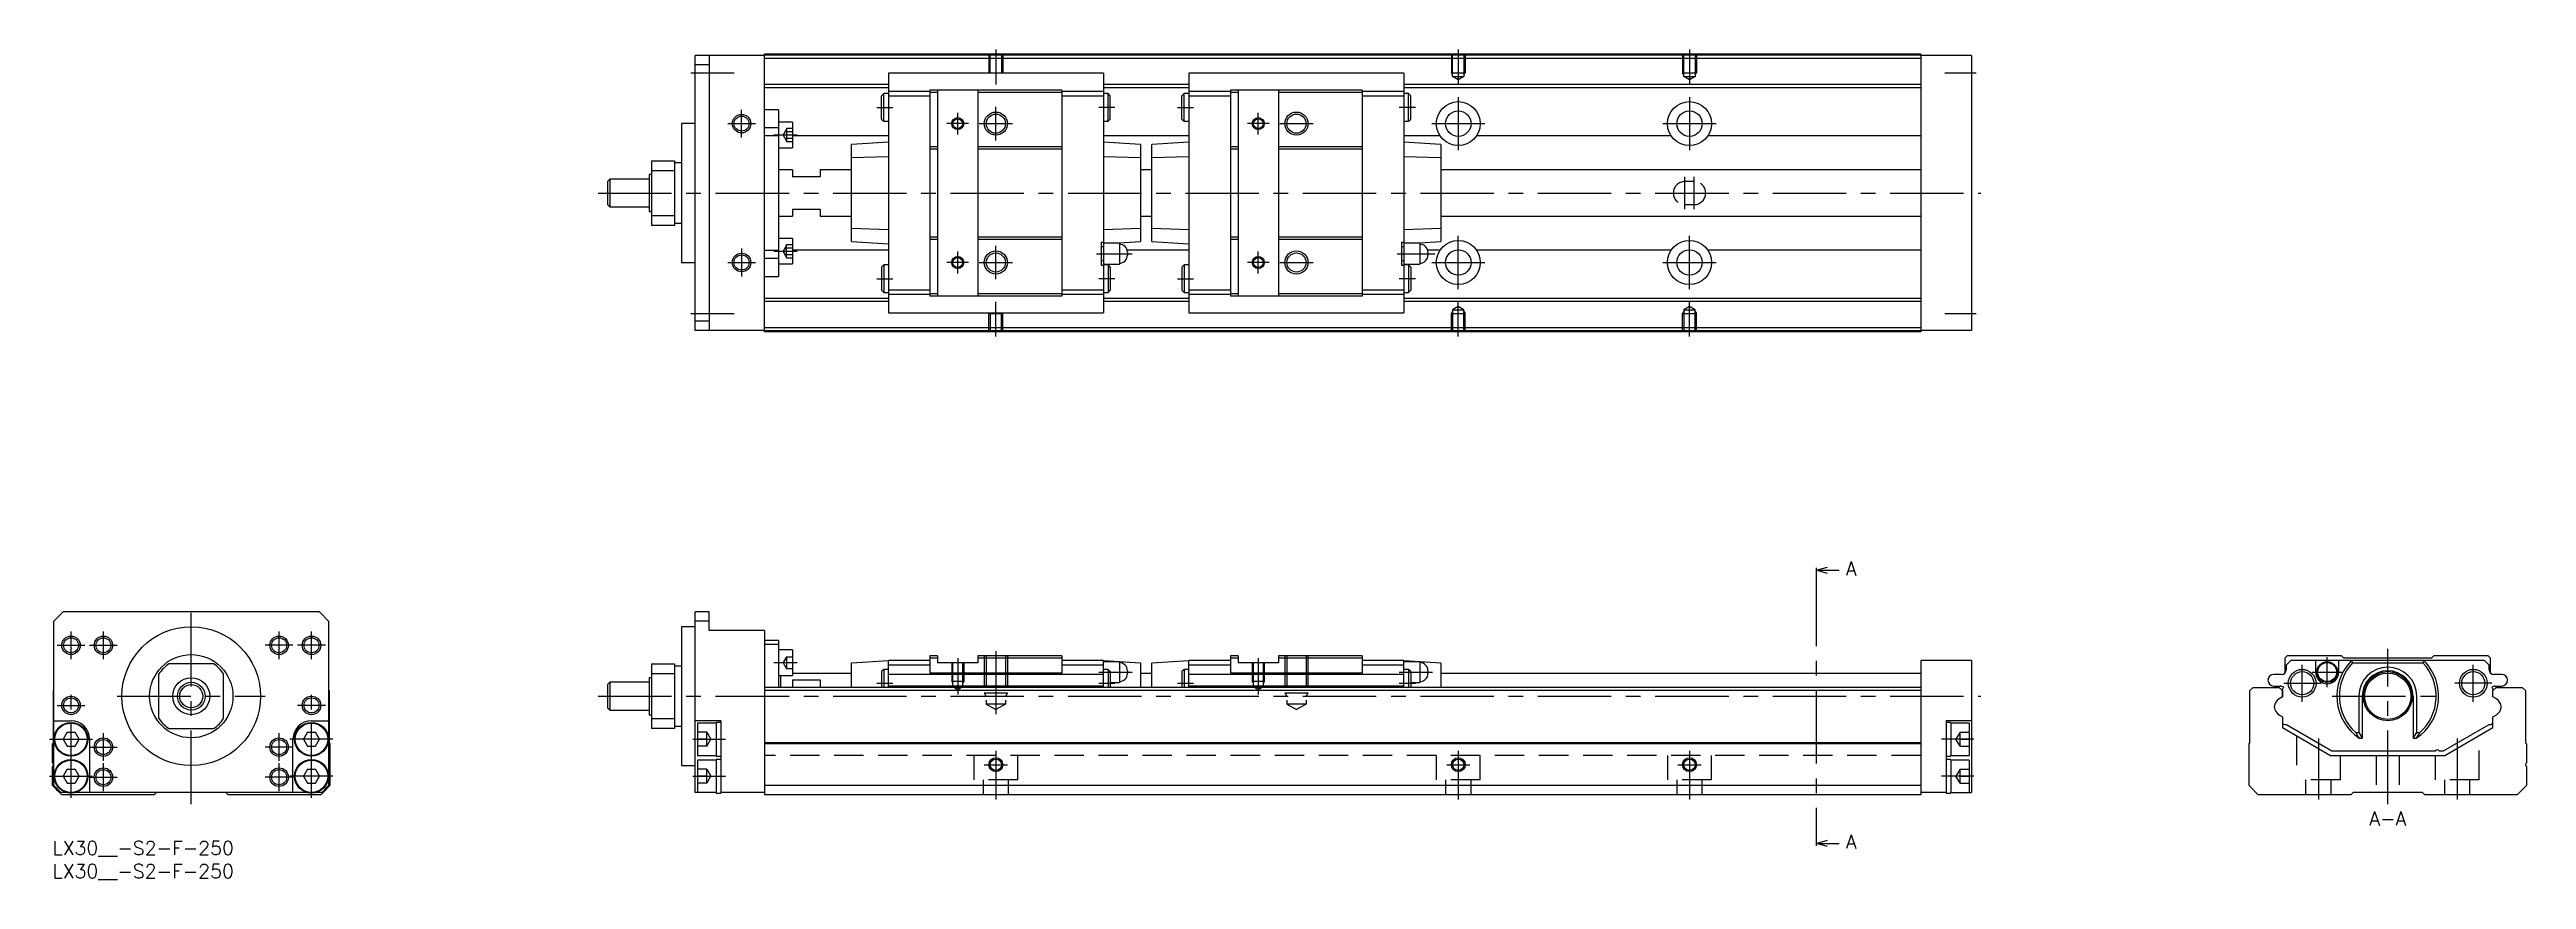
# Model space of a CAD drawing. Extents: x -1 to 535, y -8 to 171.
import ezdxf

# ---------------------------------------------------------------- set-up
doc = ezdxf.new("R2010")
doc.units = 0
doc.header["$LTSCALE"] = 0.5
doc.linetypes.add('CENTER', pattern=[50.8, 31.75, -6.35, 6.35, -6.35])
doc.linetypes.add('DASHED', pattern=[19.05, 12.7, -6.35])
for name, color, linetype in [('MSM_CENTER', 1, 'CENTER'), ('MSM_CONTINUOUS', 7, 'CONTINUOUS'), ('MSM_DASHED', 4, 'DASHED'), ('MSM_NARROW', 5, 'CONTINUOUS'), ('MSM_PART_NUMBER', 7, 'CONTINUOUS')]:
    doc.layers.add(name, color=color, linetype=linetype)
doc.styles.get("Standard").update_dxf_attribs({"font": 'txt.shx', "height": 3, "bigfont": 'bigfont.shx'})

msp = doc.modelspace()

# ---------------------------------------------------------------- linework, layer by layer
at = {"layer": 'MSM_CENTER'}
for p, q in [((204, 171), (204, 163.49)), ((304, 171), (304, 163.49)), ((354, 171), (354, 163.49)), ((138, 166), (147.4, 166)), ((304, 160.75), (304, 149.25)), ((354, 160.75), (354, 149.25)), ((409.25, 166), (416, 166)), ((149, 152), (149, 158)), ((178.25, 158.5), (181.75, 158.5)), ((195.75, 152.63), (195.75, 157.36)), ((204, 151.37), (204, 158.62)), ((229.75, 158.5), (226.25, 158.5)), ((243.25, 158.5), (246.75, 158.5)), ((260.75, 152.63), (260.75, 157.36)), ((294.75, 158.5), (291.25, 158.5)), ((146, 155), (152, 155)), ((156, 152.55), (161, 152.55)), ((198.11, 155), (193.39, 155)), ((200.38, 155), (207.62, 155)), ((263.11, 155), (258.39, 155)), ((265.38, 155), (272.62, 155)), ((298.25, 155), (309.75, 155)), ((348.25, 155), (359.75, 155)), ((118, 140), (417, 140)), ((353, 136.5), (353, 143.5)), ((355, 136.5), (355, 143.5)), ((204, 121.37), (204, 128.62)), ((304, 119.25), (304, 130.75)), ((354, 119.25), (354, 130.75)), ((146, 125), (152, 125)), ((149, 128), (149, 122)), ((156, 127.44), (161, 127.44)), ((198.11, 125), (193.39, 125)), ((195.75, 122.63), (195.75, 127.36)), ((200.38, 125), (207.62, 125)), ((225.75, 126.9), (233.45, 126.9)), ((263.11, 125), (258.39, 125)), ((260.75, 122.63), (260.75, 127.36)), ((265.38, 125), (272.62, 125)), ((290.75, 126.9), (298.45, 126.9)), ((291.25, 126.9), (298.95, 126.9)), ((298.25, 125), (309.75, 125)), ((348.25, 125), (359.75, 125)), ((178.25, 121.5), (181.75, 121.5)), ((229.75, 121.5), (226.25, 121.5)), ((243.25, 121.5), (246.75, 121.5)), ((294.75, 121.5), (291.25, 121.5)), ((138, 114), (147.4, 114)), ((204, 109), (204, 116.51)), ((304, 109), (304, 116.51)), ((354, 109), (354, 116.51)), ((409.25, 114), (416, 114)), ((381.38, 58), (381.38, 0)), ((30, 8), (30, 51.5)), ((4, 39.3), (4, 45.3)), ((11, 39.3), (11, 45.3)), ((49, 39.3), (49, 45.3)), ((56, 39.3), (56, 45.3)), ((1, 42.3), (7, 42.3)), ((8, 42.3), (14, 42.3)), ((52, 42.3), (46, 42.3)), ((59, 42.3), (53, 42.3)), ((156, 38.55), (161, 38.55)), ((195.75, 39.5), (195.75, 31.69)), ((204, 41), (204, 27.41)), ((260.75, 39.5), (260.75, 31.69)), ((486.5, 30.1), (486.5, 38.1)), ((491.9, 33.25), (491.9, 39.75)), ((505, 8), (505, 41.5)), ((523.5, 30.1), (523.5, 38.1)), ((4, 9.35), (4, 32.3)), ((56, 9.35), (56, 32.3)), ((178.25, 34.1), (181.75, 34.1)), ((226.25, 36.5), (233.45, 36.5)), ((226.25, 34.1), (229.75, 34.1)), ((243.25, 34.1), (246.75, 34.1)), ((291.25, 36.5), (298.45, 36.5)), ((291.25, 34.1), (294.75, 34.1)), ((482.5, 34.1), (490.5, 34.1)), ((488.65, 36.5), (495.15, 36.5)), ((527.5, 34.1), (519.5, 34.1)), ((1, 29.3), (7, 29.3)), ((14, 31.3), (46, 31.3)), ((59, 29.3), (53, 29.3)), ((118, 31.3), (417, 31.3)), ((493, 31.3), (517, 31.3)), ((-0.65, 22), (8.65, 22)), ((11, 17.3), (11, 23.3)), ((49, 17.3), (49, 23.3)), ((60.65, 22), (51.35, 22)), ((138.5, 22), (145.5, 22)), ((415.5, 22), (408.5, 22)), ((490, 22.18), (490, 9)), ((520, 22.18), (520, 9)), ((8, 20.3), (14, 20.3)), ((11, 10.8), (11, 16.8)), ((52, 20.3), (46, 20.3)), ((49, 10.8), (49, 16.8)), ((201.5, 16.5), (206.5, 16.5)), ((204, 19.5), (204, 9)), ((301.5, 16.5), (306.5, 16.5)), ((304, 19.5), (304, 9)), ((351.5, 16.5), (356.5, 16.5)), ((354, 19.5), (354, 9)), ((-0.65, 14), (8.65, 14)), ((8, 13.8), (14, 13.8)), ((52, 13.8), (46, 13.8)), ((60.65, 14), (51.35, 14)), ((138.5, 14), (145.5, 14)), ((415.5, 14), (408.5, 14))]:
    msp.add_line(p, q, dxfattribs=at)
at = {"layer": 'MSM_CONTINUOUS'}
for p, q in [((154, 169.7), (139, 169.7)), ((139, 110.3), (139, 169.7)), ((142, 167.7), (139, 167.7)), ((142, 169.7), (142, 110.3)), ((404, 170), (154, 170)), ((154, 110), (154, 170)), ((404, 169.8), (154, 169.8)), ((404, 169.1), (154, 169.1)), ((404, 170), (404, 110)), ((415, 169.7), (404, 169.7)), ((415, 169.7), (415, 110.3)), ((180.75, 163.45), (154, 163.45)), ((180.75, 162.75), (154, 162.75)), ((179.75, 161.5), (179.25, 161)), ((179.25, 156), (179.25, 161)), ((179.75, 155.5), (179.75, 161.5)), ((180.75, 161.5), (179.75, 161.5)), ((227.25, 165.9), (180.75, 165.9)), ((180.75, 165.9), (180.75, 114.1)), ((189.75, 161.95), (180.75, 161.95)), ((189.75, 160.95), (180.75, 160.95)), ((189.75, 162.25), (189.75, 117.75)), ((218.25, 162.25), (189.75, 162.25)), ((191.4, 161.75), (189.75, 161.75)), ((191.4, 162.25), (191.4, 117.75)), ((200.1, 162.25), (200.1, 117.75)), ((218.25, 161.75), (200.1, 161.75)), ((218.25, 162.25), (218.25, 117.75)), ((227.25, 161.95), (218.25, 161.95)), ((227.25, 160.95), (218.25, 160.95)), ((227.25, 165.9), (227.25, 114.1)), ((245.75, 163.45), (227.25, 163.45)), ((245.75, 162.75), (227.25, 162.75)), ((228.25, 161.5), (227.25, 161.5)), ((228.75, 161), (228.25, 161.5)), ((228.25, 155.5), (228.25, 161.5)), ((228.75, 156), (228.75, 161)), ((244.75, 161.5), (244.25, 161)), ((244.25, 156), (244.25, 161)), ((244.75, 155.5), (244.75, 161.5)), ((245.75, 161.5), (244.75, 161.5)), ((292.25, 165.9), (245.75, 165.9)), ((245.75, 165.9), (245.75, 114.1)), ((254.75, 161.95), (245.75, 161.95)), ((254.75, 160.95), (245.75, 160.95)), ((254.75, 162.25), (254.75, 117.75)), ((283.25, 162.25), (254.75, 162.25)), ((256.4, 161.75), (254.75, 161.75)), ((256.4, 162.25), (256.4, 117.75)), ((265.1, 162.25), (265.1, 117.75)), ((283.25, 161.75), (265.1, 161.75)), ((283.25, 162.25), (283.25, 117.75)), ((292.25, 161.95), (283.25, 161.95)), ((292.25, 160.95), (283.25, 160.95)), ((292.25, 165.9), (292.25, 114.1)), ((404, 163.45), (292.25, 163.45)), ((404, 162.75), (292.25, 162.75)), ((293.25, 161.5), (292.25, 161.5)), ((293.75, 161), (293.25, 161.5)), ((293.25, 155.5), (293.25, 161.5)), ((293.75, 156), (293.75, 161)), ((157, 158), (154, 158)), ((157, 158), (157, 122)), ((179.25, 156), (179.75, 155.5)), ((179.75, 155.5), (180.75, 155.5)), ((227.25, 155.5), (228.25, 155.5)), ((228.25, 155.5), (228.75, 156)), ((244.25, 156), (244.75, 155.5)), ((244.75, 155.5), (245.75, 155.5)), ((292.25, 155.5), (293.25, 155.5)), ((293.25, 155.5), (293.75, 156)), ((136, 155), (136, 125)), ((139, 155), (136, 155)), ((157, 154.13), (154, 154.13)), ((157, 152.38), (154, 152.38)), ((160, 155.3), (157, 155.3)), ((160, 155.3), (160, 149.8)), ((180.75, 152.36), (160, 152.36)), ((180.75, 151), (172.75, 150.47)), ((172.75, 129.53), (172.75, 150.47)), ((191.4, 150), (189.75, 150)), ((218.25, 150), (200.1, 150)), ((245.75, 152.36), (227.25, 152.36)), ((235.25, 150.47), (227.25, 151)), ((235.25, 150.47), (235.25, 129.53)), ((245.75, 151), (237.75, 150.47)), ((237.75, 129.53), (237.75, 150.47)), ((256.4, 150), (254.75, 150)), ((283.25, 150), (265.1, 150)), ((300.05, 152.36), (292.25, 152.36)), ((300.25, 150.47), (292.25, 151)), ((300.25, 150.47), (300.25, 129.53)), ((350.05, 152.36), (307.95, 152.36)), ((404, 152.36), (357.95, 152.36)), ((129.5, 147), (134.5, 147)), ((129.5, 147), (129.5, 133)), ((134.5, 144.82), (129.5, 144.82)), ((134.5, 147), (134.5, 133)), ((136, 146.5), (134.5, 146.5)), ((157, 149.8), (160, 149.8)), ((160, 145), (157, 145)), ((160, 145), (160, 143.5)), ((166, 145), (166, 143.5)), ((172.75, 145), (166, 145)), ((180.75, 147.86), (172.75, 147.6)), ((191.4, 149.5), (189.75, 149.5)), ((218.25, 149.5), (200.1, 149.5)), ((235.25, 147.6), (227.25, 147.86)), ((237.75, 145), (235.25, 145)), ((245.75, 147.86), (237.75, 147.6)), ((256.4, 149.5), (254.75, 149.5)), ((283.25, 149.5), (265.1, 149.5)), ((300.25, 147.6), (292.25, 147.86)), ((404, 145), (300.25, 145)), ((120.5, 143), (120, 142.5)), ((120, 142.5), (120, 137.5)), ((120.5, 143), (120.5, 137)), ((129, 143), (120.5, 143)), ((129, 144), (129, 136)), ((129.5, 144), (129, 144)), ((166, 143.5), (160, 143.5)), ((120, 137.5), (120.5, 137)), ((120.5, 137), (129, 137)), ((129, 136), (129.5, 136)), ((129.5, 135.18), (134.5, 135.18)), ((157, 135), (160, 135)), ((160, 136.5), (166, 136.5)), ((160, 136.5), (160, 135)), ((166, 136.5), (166, 135)), ((166, 135), (172.75, 135)), ((235.25, 135), (237.75, 135)), ((300.25, 135), (404, 135)), ((134.5, 133), (129.5, 133)), ((134.5, 133.5), (136, 133.5)), ((160, 130.19), (157, 130.19)), ((160, 130.19), (160, 124.69)), ((172.75, 132.4), (180.75, 132.14)), ((172.75, 129.53), (180.75, 129)), ((191.4, 130.5), (189.75, 130.5)), ((191.4, 130), (189.75, 130)), ((218.25, 130.5), (200.1, 130.5)), ((218.25, 130), (200.1, 130)), ((226.75, 129.4), (226.75, 124.4)), ((226.75, 129.4), (227.25, 129.4)), ((227.25, 132.14), (235.25, 132.4)), ((230.7, 129.15), (227.25, 129.15)), ((229.51, 129.15), (235.25, 129.53)), ((230.7, 129.15), (230.7, 124.65)), ((237.75, 132.4), (245.75, 132.14)), ((237.75, 129.53), (245.75, 129)), ((256.4, 130.5), (254.75, 130.5)), ((256.4, 130), (254.75, 130)), ((283.25, 130.5), (265.1, 130.5)), ((283.25, 130), (265.1, 130)), ((291.75, 129.4), (291.75, 124.4)), ((291.75, 129.4), (292.25, 129.4)), ((292.25, 132.14), (300.25, 132.4)), ((295.7, 129.15), (292.25, 129.15)), ((294.51, 129.15), (300.25, 129.53)), ((295.7, 129.15), (295.7, 124.65)), ((136, 125), (139, 125)), ((157, 127.62), (154, 127.62)), ((157, 125.87), (154, 125.87)), ((157, 124.69), (160, 124.69)), ((180.75, 127.64), (160, 127.64)), ((179.75, 124.5), (179.25, 124)), ((179.25, 124), (179.25, 119)), ((180.75, 124.5), (179.75, 124.5)), ((179.75, 124.5), (179.75, 118.5)), ((227.25, 128.4), (226.75, 128.4)), ((226.75, 125.4), (227.25, 125.4)), ((226.75, 124.4), (227.25, 124.4)), ((227.25, 124.65), (230.7, 124.65)), ((228.25, 124.5), (227.25, 124.5)), ((228.25, 124.5), (228.25, 118.5)), ((228.75, 124), (228.25, 124.5)), ((228.75, 124), (228.75, 119)), ((245.75, 127.64), (232.39, 127.64)), ((232.45, 127.2), (232.45, 126.6)), ((244.75, 124.5), (244.25, 124)), ((244.25, 124), (244.25, 119)), ((245.75, 124.5), (244.75, 124.5)), ((244.75, 124.5), (244.75, 118.5)), ((292.25, 128.4), (291.75, 128.4)), ((291.75, 125.4), (292.25, 125.4)), ((291.75, 124.4), (292.25, 124.4)), ((292.25, 124.65), (295.7, 124.65)), ((293.25, 124.5), (292.25, 124.5)), ((293.25, 124.5), (293.25, 118.5)), ((293.75, 124), (293.25, 124.5)), ((293.75, 124), (293.75, 119)), ((300.05, 127.64), (297.39, 127.64)), ((297.45, 127.2), (297.45, 126.6)), ((350.05, 127.64), (307.95, 127.64)), ((404, 127.64), (357.95, 127.64)), ((154, 122), (157, 122)), ((179.25, 119), (179.75, 118.5)), ((179.75, 118.5), (180.75, 118.5)), ((189.75, 119.05), (180.75, 119.05)), ((189.75, 118.05), (180.75, 118.05)), ((191.4, 118.25), (189.75, 118.25)), ((218.25, 118.25), (200.1, 118.25)), ((227.25, 119.05), (218.25, 119.05)), ((227.25, 118.05), (218.25, 118.05)), ((227.25, 118.5), (228.25, 118.5)), ((228.25, 118.5), (228.75, 119)), ((244.25, 119), (244.75, 118.5)), ((244.75, 118.5), (245.75, 118.5)), ((254.75, 119.05), (245.75, 119.05)), ((254.75, 118.05), (245.75, 118.05)), ((256.4, 118.25), (254.75, 118.25)), ((283.25, 118.25), (265.1, 118.25)), ((292.25, 119.05), (283.25, 119.05)), ((292.25, 118.05), (283.25, 118.05)), ((292.25, 118.5), (293.25, 118.5)), ((293.25, 118.5), (293.75, 119)), ((180.75, 117.25), (154, 117.25)), ((180.75, 116.55), (154, 116.55)), ((180.75, 114.1), (227.25, 114.1)), ((218.25, 117.75), (189.75, 117.75)), ((245.75, 117.25), (227.25, 117.25)), ((245.75, 116.55), (227.25, 116.55)), ((245.75, 114.1), (292.25, 114.1)), ((283.25, 117.75), (254.75, 117.75)), ((404, 117.25), (292.25, 117.25)), ((404, 116.55), (292.25, 116.55)), ((142, 112.3), (139, 112.3)), ((154, 110.3), (139, 110.3)), ((404, 110.9), (154, 110.9)), ((404, 110.2), (154, 110.2)), ((404, 110), (154, 110)), ((415, 110.3), (404, 110.3)), ((381.38, 58.5), (383.88, 59.17)), ((381.38, 59), (381.38, 58)), ((383.88, 57.83), (381.38, 58.5)), ((381.38, 58.5), (386.38, 58.5)), ((2.3, 49.5), (0.3, 47.5)), ((57.7, 49.5), (2.3, 49.5)), ((59.7, 47.5), (57.7, 49.5)), ((139, 10.5), (139, 49.5)), ((142, 49.5), (139, 49.5)), ((142, 45.5), (142, 49.5)), ((0.3, 12), (0.3, 47.5)), ((59.7, 47.5), (59.7, 12)), ((139, 46.3), (136, 46.3)), ((136, 46.3), (136, 16.3)), ((142, 47.5), (139, 47.5)), ((154, 45.5), (142, 45.5)), ((154, 45.5), (154, 10)), ((157, 43.3), (154, 43.3)), ((157, 43.3), (157, 33.2)), ((34.82, 38.3), (25.18, 38.3)), ((129.5, 38.3), (134.5, 38.3)), ((129.5, 38.3), (129.5, 24.3)), ((134.5, 38.3), (134.5, 24.3)), ((136, 37.8), (134.5, 37.8)), ((157, 42.45), (154, 42.45)), ((160, 41.3), (157, 41.3)), ((160, 41.3), (160, 35.8)), ((172.75, 38.5), (180.75, 39)), ((172.75, 33.2), (172.75, 38.5)), ((189.75, 39), (180.75, 39)), ((180.75, 33.2), (180.75, 39)), ((189.75, 38), (180.75, 38)), ((189.75, 40), (189.75, 36.29)), ((191.4, 40), (189.75, 40)), ((191.4, 39.5), (189.75, 39.5)), ((191.4, 40), (191.4, 38.5)), ((200.1, 38.5), (191.4, 38.5)), ((200.1, 40), (200.1, 38.5)), ((218.25, 40), (200.1, 40)), ((218.25, 39.5), (200.1, 39.5)), ((218.25, 40), (218.25, 36.29)), ((227.25, 39), (218.25, 39)), ((227.25, 38), (218.25, 38)), ((227.25, 39), (235.25, 38.5)), ((227.25, 33.2), (227.25, 39)), ((230.7, 38.75), (227.25, 38.75)), ((230.7, 38.75), (230.7, 34.25)), ((235.25, 38.5), (235.25, 33.2)), ((237.75, 38.5), (245.75, 39)), ((237.75, 33.2), (237.75, 38.5)), ((254.75, 39), (245.75, 39)), ((245.75, 33.2), (245.75, 39)), ((254.75, 38), (245.75, 38)), ((254.75, 40), (254.75, 36.29)), ((256.4, 40), (254.75, 40)), ((256.4, 39.5), (254.75, 39.5)), ((256.4, 40), (256.4, 38.5)), ((265.1, 38.5), (256.4, 38.5)), ((265.1, 40), (265.1, 38.5)), ((283.25, 40), (265.1, 40)), ((283.25, 39.5), (265.1, 39.5)), ((283.25, 40), (283.25, 36.29)), ((292.25, 39), (283.25, 39)), ((292.25, 38), (283.25, 38)), ((292.25, 39), (300.25, 38.5)), ((292.25, 33.2), (292.25, 39)), ((295.7, 38.75), (292.25, 38.75)), ((295.7, 38.75), (295.7, 34.25)), ((300.25, 38.5), (300.25, 33.2)), ((404, 39), (404, 10)), ((415, 39), (404, 39)), ((415, 39), (415, 10.5)), ((483.25, 40), (482.75, 39.5)), ((482.75, 39.5), (482.75, 36.29)), ((484.05, 39), (483.05, 38)), ((483.05, 38), (483.05, 37)), ((495, 40), (483.25, 40)), ((525.95, 39), (484.05, 39)), ((489.4, 39), (489.4, 36.5)), ((494.4, 36.5), (494.4, 39)), ((495.5, 39.5), (495, 40)), ((514.5, 39.5), (495.5, 39.5)), ((497.14, 39), (497.4, 38.5)), ((497.4, 38.5), (512.6, 38.5)), ((512.6, 38.5), (512.86, 39)), ((515, 40), (514.5, 39.5)), ((526.75, 40), (515, 40)), ((526.95, 38), (525.95, 39)), ((527.25, 39.5), (526.75, 40)), ((526.95, 37), (526.95, 38)), ((527.25, 36.29), (527.25, 39.5)), ((0.2, 32.5), (0.3, 32.6)), ((0.2, 21.2), (0.2, 32.5)), ((23, 26.48), (23, 36.12)), ((37, 26.48), (37, 36.12)), ((59.7, 32.6), (59.8, 32.5)), ((59.8, 32.5), (59.8, 21.2)), ((120.5, 34.3), (120, 33.8)), ((120, 33.8), (120, 28.8)), ((129, 34.3), (120.5, 34.3)), ((120.5, 34.3), (120.5, 28.3)), ((129.5, 35.3), (129, 35.3)), ((129, 35.3), (129, 27.3)), ((134.5, 36.12), (129.5, 36.12)), ((404, 33.2), (154, 33.2)), ((404, 32.5), (154, 32.5)), ((157, 35.8), (160, 35.8)), ((157.5, 33.2), (157.5, 35.8)), ((160, 36.3), (172.75, 36.3)), ((160, 34.87), (166, 34.87)), ((160, 34.87), (160, 33.2)), ((166, 34.87), (166, 33.2)), ((179.75, 37.1), (179.25, 36.6)), ((179.25, 36.6), (179.25, 33.2)), ((180.75, 37.1), (179.75, 37.1)), ((179.75, 37.1), (179.75, 33.2)), ((227.25, 36), (180.75, 36)), ((227.25, 33.5), (180.75, 33.5)), ((218.25, 36.29), (189.75, 36.29)), ((228.25, 37.1), (227.25, 37.1)), ((228.75, 36.6), (228.25, 37.1)), ((228.25, 37.1), (228.25, 33.2)), ((228.75, 36.6), (228.75, 33.2)), ((228.75, 34.25), (230.7, 34.25)), ((232.45, 36.8), (232.45, 36.2)), ((235.25, 36.3), (237.75, 36.3)), ((244.75, 37.1), (244.25, 36.6)), ((244.25, 36.6), (244.25, 33.2)), ((245.75, 37.1), (244.75, 37.1)), ((244.75, 37.1), (244.75, 33.2)), ((292.25, 36), (245.75, 36)), ((292.25, 33.5), (245.75, 33.5)), ((283.25, 36.29), (254.75, 36.29)), ((293.25, 37.1), (292.25, 37.1)), ((293.75, 36.6), (293.25, 37.1)), ((293.25, 37.1), (293.25, 33.2)), ((293.75, 36.6), (293.75, 33.2)), ((293.75, 34.25), (295.7, 34.25)), ((297.45, 36.8), (297.45, 36.2)), ((300.25, 36.3), (404, 36.3)), ((475.2, 32.5), (475.9, 33.2)), ((475.2, 21.2), (475.2, 32.5)), ((475.9, 33.2), (481.55, 33.2)), ((482.05, 36), (480.35, 36)), ((480.35, 33.5), (481.75, 33.5)), ((481.55, 33.2), (482.25, 32.5)), ((482.2, 32.55), (482.2, 32.7)), ((482.2, 32.7), (482.2, 32.55)), ((482.25, 32.5), (482.2, 32.55)), ((482.25, 31.15), (482.25, 32.5)), ((482.25, 32.5), (482.25, 31.15)), ((527.75, 32.5), (528.45, 33.2)), ((527.75, 32.5), (527.8, 32.55)), ((527.75, 31.15), (527.75, 32.5)), ((527.75, 31.15), (527.75, 32.5)), ((527.8, 32.7), (527.8, 32.55)), ((527.8, 32.55), (527.8, 32.7)), ((529.65, 36), (527.95, 36)), ((528.25, 33.5), (529.65, 33.5)), ((528.45, 33.2), (534.1, 33.2)), ((534.1, 33.2), (534.8, 32.5)), ((534.8, 32.5), (534.8, 21.2)), ((120, 28.8), (120.5, 28.3)), ((120.5, 28.3), (129, 28.3)), ((129, 27.3), (129.5, 27.3)), ((482.25, 31.15), (481.5, 30.72)), ((481.6, 27.22), (482.25, 26.85)), ((482.25, 26.85), (482.25, 24.5)), ((498.74, 31.3), (498.74, 23.45)), ((499.5, 31.3), (499.5, 22.2)), ((510.5, 31.3), (510.5, 22.2)), ((511.26, 23.45), (511.26, 31.3)), ((528.4, 30.78), (527.75, 31.15)), ((528.4, 30.78), (527.75, 31.15)), ((527.75, 26.85), (528.5, 27.28)), ((527.75, 26.85), (528.5, 27.28)), ((527.75, 25.45), (527.75, 26.85)), ((527.75, 24.5), (527.75, 26.85)), ((0.3, 26), (4, 26)), ((3.13, 23.5), (2.27, 22)), ((2.27, 22), (3.13, 20.5)), ((3.13, 23.5), (4.87, 23.5)), ((5.73, 22), (4.87, 23.5)), ((4.87, 20.5), (5.73, 22)), ((8, 22), (8, 10.5)), ((25.18, 24.3), (34.82, 24.3)), ((52, 10.5), (52, 22)), ((55.13, 23.5), (54.27, 22)), ((54.27, 22), (55.13, 20.5)), ((55.13, 23.5), (56.87, 23.5)), ((56, 26), (59.7, 26)), ((57.73, 22), (56.87, 23.5)), ((56.87, 20.5), (57.73, 22)), ((129.5, 26.48), (134.5, 26.48)), ((134.5, 24.3), (129.5, 24.3)), ((134.5, 24.8), (136, 24.8)), ((144.5, 26), (139, 26)), ((143.5, 25.5), (139.5, 25.5)), ((139.5, 25.5), (139.5, 18.5)), ((144.5, 25.65), (143.5, 25.65)), ((143.5, 25.65), (143.5, 18.35)), ((144.5, 26), (144.5, 10.35)), ((415, 26), (409.5, 26)), ((409.5, 26), (409.5, 10.35)), ((410.5, 25.65), (409.5, 25.65)), ((410.5, 25.65), (410.5, 18.35)), ((414.5, 25.5), (410.5, 25.5)), ((414.5, 25.5), (414.5, 18.5)), ((482.25, 24.5), (492.64, 18.5)), ((482.7, 25.16), (483.1, 25.16)), ((483.1, 25.16), (492.91, 19.5)), ((498.07, 23.45), (498.74, 23.45)), ((498.74, 23.45), (499.5, 22.2)), ((498.82, 22.2), (499.5, 22.2)), ((510.5, 22.2), (511.26, 23.45)), ((510.5, 22.2), (511.18, 22.2)), ((511.26, 23.45), (511.93, 23.45)), ((517.09, 19.5), (526.9, 25.16)), ((517.36, 18.5), (527.75, 24.5)), ((526.9, 25.16), (527.3, 25.16)), ((0, 21), (0.2, 21.2)), ((0, 16.9), (0, 21)), ((0, 12), (0, 16.1)), ((3.13, 20.5), (4.87, 20.5)), ((55.13, 20.5), (56.87, 20.5)), ((59.8, 21.2), (60, 21)), ((60, 21), (60, 12)), ((136, 16.3), (139, 16.3)), ((139.5, 18.5), (143.5, 18.5)), ((143.5, 17.5), (139.5, 17.5)), ((139.5, 17.5), (139.5, 10.5)), ((143.5, 18.35), (144.5, 18.35)), ((144.5, 17.65), (143.5, 17.65)), ((143.5, 17.65), (143.5, 10.35)), ((404, 21.2), (154, 21.2)), ((404, 21), (154, 21)), ((409.5, 18.35), (410.5, 18.35)), ((410.5, 17.65), (409.5, 17.65)), ((410.5, 18.5), (414.5, 18.5)), ((410.5, 17.65), (410.5, 10.35)), ((414.5, 17.5), (410.5, 17.5)), ((414.5, 17.5), (414.5, 10.5)), ((475, 21), (475.2, 21.2)), ((475, 12), (475, 21)), ((492.64, 18.5), (517.36, 18.5)), ((492.91, 19.5), (515.35, 19.5)), ((516.15, 19.5), (517.09, 19.5)), ((534.8, 21.2), (535, 21)), ((535, 21), (535, 16.9)), ((535, 16.1), (535, 12)), ((2, 10), (0, 12)), ((1.8, 10.5), (0.3, 12)), ((3.13, 15.5), (2.27, 14)), ((2.27, 14), (3.13, 12.5)), ((3.13, 15.5), (4.87, 15.5)), ((3.13, 12.5), (4.87, 12.5)), ((5.73, 14), (4.87, 15.5)), ((4.87, 12.5), (5.73, 14)), ((55.13, 15.5), (54.27, 14)), ((54.27, 14), (55.13, 12.5)), ((55.13, 15.5), (56.87, 15.5)), ((55.13, 12.5), (56.87, 12.5)), ((57.73, 14), (56.87, 15.5)), ((56.87, 12.5), (57.73, 14)), ((60, 12), (58, 10)), ((59.7, 12), (58.2, 10.5)), ((404, 12), (154, 12)), ((477, 10), (475, 12)), ((535, 12), (533, 10)), ((2.96, 10.5), (1.8, 10.5)), ((22, 10), (2, 10)), ((54.96, 10.5), (5.04, 10.5)), ((22.5, 10.5), (22, 10)), ((38, 10), (37.5, 10.5)), ((58, 10), (38, 10)), ((58.2, 10.5), (57.04, 10.5)), ((143.5, 10.5), (139, 10.5)), ((143.5, 10.35), (144.5, 10.35)), ((154, 10.5), (144.5, 10.5)), ((404, 10), (154, 10)), ((409.5, 10.5), (404, 10.5)), ((409.5, 10.35), (410.5, 10.35)), ((410.5, 10.5), (415, 10.5)), ((497, 10), (477, 10)), ((497.5, 10.5), (497, 10)), ((512.5, 10.5), (497.5, 10.5)), ((513, 10), (512.5, 10.5)), ((533, 10), (513, 10)), ((381.38, -0.5), (383.88, 0.17)), ((381.38, 0), (381.38, -1)), ((383.88, -1.17), (381.38, -0.5)), ((381.38, -0.5), (386.38, -0.5))]:
    msp.add_line(p, q, dxfattribs=at)
for centre, radius in [((149, 155), 1.62), ((195.75, 155), 1.06), ((195.75, 155), 1.06), ((204, 155), 2.07), ((204, 155), 2.07), ((260.75, 155), 1.06), ((260.75, 155), 1.06), ((269, 155), 2.07), ((269, 155), 2.07), ((304, 155), 4.75), ((304, 155), 2.75), ((354, 155), 4.75), ((354, 155), 2.75), ((304, 125), 4.75), ((354, 125), 4.75), ((149, 125), 1.62), ((195.75, 125), 1.06), ((195.75, 125), 1.06), ((204, 125), 2.07), ((204, 125), 2.07), ((260.75, 125), 1.06), ((260.75, 125), 1.06), ((269, 125), 2.07), ((269, 125), 2.07), ((304, 125), 2.75), ((354, 125), 2.75), ((4, 42.3), 1.62), ((11, 42.3), 1.62), ((30, 31.3), 15), ((49, 42.3), 1.62), ((56, 42.3), 1.62), ((30, 31.3), 9), ((491.9, 36.5), 2.25), ((491.9, 36.5), 2.05), ((30, 31.3), 4), ((30, 31.3), 3), ((30, 31.3), 2.5), ((486.5, 34.1), 3), ((486.5, 34.1), 2.5), ((505, 31.3), 5.3), ((505, 31.3), 5), ((523.5, 34.1), 3), ((523.5, 34.1), 2.5), ((4, 29.3), 1.62), ((56, 29.3), 1.62), ((4, 22), 3.65), ((4, 22), 3.5), ((11, 20.3), 1.62), ((49, 20.3), 1.62), ((56, 22), 3.65), ((56, 22), 3.5), ((4, 14), 3.65), ((4, 14), 3.5), ((56, 14), 3.65), ((56, 14), 3.5), ((204, 16.5), 1.23), ((304, 16.5), 1.23), ((354, 16.5), 1.23), ((11, 13.8), 1.62), ((49, 13.8), 1.62)]:
    msp.add_circle(centre, radius, dxfattribs=at)
for centre, radius, start, end in [((230.7, 127.2), 1.75, 0, 90), ((295.7, 127.2), 1.75, 0, 90), ((230.7, 126.6), 1.75, 270, 0), ((295.7, 126.6), 1.75, 270, 0), ((30, 31.3), 8.5, 124.5603, 145.4397), ((30, 31.3), 8.5, 34.5603, 55.4397), ((230.7, 36.8), 1.75, 0, 90), ((295.7, 36.8), 1.75, 0, 90), ((505, 31.3), 11, 135.573, 235.8196), ((505, 31.3), 10.47, 136.5713, 228.5552), ((505, 31.3), 6.26, 0, 180), ((505, 31.3), 11, 304.1804, 44.427), ((505, 31.3), 10.47, 311.4448, 43.4287), ((230.7, 36.2), 1.75, 270, 0), ((295.7, 36.2), 1.75, 270, 0), ((480.35, 34.75), 1.25, 90, 270), ((481.75, 32.5), 1, 41.234, 90), ((482.05, 37), 1, 270, 0), ((482.7, 32.7), 0.5, 113.3254, 180), ((491.9, 36.5), 2.5, 180, 0), ((505, 31.3), 5.5, 0, 180), ((527.95, 37), 1, 180, 270), ((528.25, 32.5), 1, 90, 138.766), ((527.3, 32.7), 0.5, 0, 66.6746), ((529.65, 34.75), 1.25, 270, 90), ((482.65, 28.85), 2.2, 121.4553, 176.019), ((482.65, 29.15), 2.2, 183.981, 241.4552), ((527.35, 28.85), 2.2, 3.981, 61.4552), ((527.35, 29.15), 2.2, 301.4553, 356.019), ((527.35, 29.15), 2.2, 301.4553, 356.019), ((4, 22), 4, 0, 90), ((30, 31.3), 8.5, 214.5603, 235.4397), ((30, 31.3), 8.5, 304.5603, 325.4397), ((56, 22), 4, 90, 180), ((482.7, 25.66), 0.5, 205.8419, 270), ((506, 27.35), 8.83, 206.1475, 215.6253), ((504, 27.35), 8.84, 324.3755, 333.8517), ((527.3, 25.66), 0.5, 270, 334.1581), ((-0.3, 16.5), 0.5, 306.8699, 53.1301), ((515.75, 19.2), 0.5, 36.8699, 143.1301), ((535.3, 16.5), 0.5, 126.8699, 233.1301), ((2.3, 12.5), 2, 216.8699, 233.1301), ((57.7, 12.5), 2, 306.8699, 323.1301)]:
    msp.add_arc(centre, radius, start, end, dxfattribs=at)
at = {"layer": 'MSM_DASHED'}
for p, q in [((202.5, 170), (202.5, 166)), ((202.77, 165.9), (202.77, 170)), ((205.23, 170), (205.23, 165.9)), ((205.5, 170), (205.5, 166)), ((302.5, 170), (302.5, 166)), ((302.77, 165.2), (302.77, 170)), ((305.23, 170), (305.23, 165.2)), ((305.5, 170), (305.5, 166)), ((352.5, 170), (352.5, 166)), ((352.77, 165.2), (352.77, 170)), ((355.23, 170), (355.23, 165.2)), ((355.5, 170), (355.5, 166)), ((202.56, 165.9), (202.5, 166)), ((202.5, 166), (205.5, 166)), ((205.44, 165.9), (205.5, 166)), ((302.77, 165.53), (302.5, 166)), ((302.5, 166), (305.5, 166)), ((302.77, 165.2), (305.23, 165.2)), ((304, 164.49), (302.77, 165.2)), ((305.23, 165.2), (304, 164.49)), ((305.23, 165.53), (305.5, 166)), ((352.77, 165.53), (352.5, 166)), ((352.5, 166), (355.5, 166)), ((352.77, 165.2), (355.23, 165.2)), ((354, 164.49), (352.77, 165.2)), ((355.23, 165.2), (354, 164.49)), ((355.23, 165.53), (355.5, 166)), ((158.7, 153.8), (157.98, 152.55)), ((158.7, 151.3), (157.98, 152.55)), ((158.7, 154), (160, 154)), ((158.7, 154), (158.7, 151.11)), ((158.7, 153.28), (160, 153.28)), ((158.7, 151.83), (160, 151.83)), ((158.7, 151.11), (160, 151.11)), ((355, 142.5), (353, 142.5)), ((353, 137.5), (355, 137.5)), ((158.7, 128.69), (157.98, 127.44)), ((158.7, 128.89), (160, 128.89)), ((158.7, 126), (158.7, 128.89)), ((158.7, 126.19), (157.98, 127.44)), ((158.7, 128.17), (160, 128.17)), ((158.7, 126.72), (160, 126.72)), ((158.7, 126), (160, 126)), ((202.56, 114.1), (202.5, 114)), ((202.5, 110), (202.5, 114)), ((202.5, 114), (205.5, 114)), ((202.77, 114.1), (202.77, 110)), ((205.23, 110), (205.23, 114.1)), ((205.44, 114.1), (205.5, 114)), ((205.5, 110), (205.5, 114)), ((302.77, 114.47), (302.5, 114)), ((302.5, 110), (302.5, 114)), ((302.5, 114), (305.5, 114)), ((304, 115.51), (302.77, 114.8)), ((302.77, 114.8), (302.77, 110)), ((302.77, 114.8), (305.23, 114.8)), ((305.23, 114.8), (304, 115.51)), ((305.23, 110), (305.23, 114.8)), ((305.23, 114.47), (305.5, 114)), ((305.5, 110), (305.5, 114)), ((352.77, 114.47), (352.5, 114)), ((352.5, 110), (352.5, 114)), ((352.5, 114), (355.5, 114)), ((354, 115.51), (352.77, 114.8)), ((352.77, 114.8), (352.77, 110)), ((352.77, 114.8), (355.23, 114.8)), ((355.23, 114.8), (354, 115.51)), ((355.23, 110), (355.23, 114.8)), ((355.23, 114.47), (355.5, 114)), ((355.5, 110), (355.5, 114)), ((158.7, 39.8), (157.98, 38.55)), ((158.7, 37.3), (157.98, 38.55)), ((158.7, 39.8), (160, 39.8)), ((158.7, 39.8), (158.7, 37.3)), ((158.7, 38.55), (160, 38.55)), ((194.45, 38.5), (194.45, 34.5)), ((194.69, 33.3), (194.69, 38.5)), ((196.81, 38.5), (196.81, 33.3)), ((197.05, 38.5), (197.05, 34.5)), ((201.5, 40), (201.5, 32)), ((201.93, 40), (201.93, 29.6)), ((206.07, 40), (206.07, 29.6)), ((206.5, 40), (206.5, 32)), ((259.45, 38.5), (259.45, 34.5)), ((259.69, 33.3), (259.69, 38.5)), ((261.81, 38.5), (261.81, 33.3)), ((262.05, 38.5), (262.05, 34.5)), ((266.5, 40), (266.5, 32)), ((266.93, 40), (266.93, 29.6)), ((271.07, 40), (271.07, 29.6)), ((271.5, 40), (271.5, 32)), ((158.7, 37.3), (160, 37.3)), ((197.05, 34.5), (194.45, 34.5)), ((194.45, 34.5), (194.69, 34.08)), ((195.75, 32.69), (194.69, 33.3)), ((194.69, 33.3), (196.81, 33.3)), ((196.81, 33.3), (195.75, 32.69)), ((197.05, 34.5), (196.81, 34.08)), ((262.05, 34.5), (259.45, 34.5)), ((259.45, 34.5), (259.69, 34.08)), ((260.75, 32.69), (259.69, 33.3)), ((259.69, 33.3), (261.81, 33.3)), ((261.81, 33.3), (260.75, 32.69)), ((262.05, 34.5), (261.81, 34.08)), ((201.5, 32), (206.5, 32)), ((201.5, 32), (201.93, 31.25)), ((206.07, 29.6), (201.93, 29.6)), ((201.93, 29.6), (204, 28.41)), ((206.07, 29.6), (204, 28.41)), ((206.5, 32), (206.07, 31.25)), ((266.5, 32), (271.5, 32)), ((266.5, 32), (266.93, 31.25)), ((271.07, 29.6), (266.93, 29.6)), ((266.93, 29.6), (269, 28.41)), ((271.07, 29.6), (269, 28.41)), ((271.5, 32), (271.07, 31.25)), ((141.5, 23.5), (139.5, 23.5)), ((141.5, 22), (139.5, 22)), ((141.5, 20.5), (141.5, 23.5)), ((141.5, 23.5), (142.37, 22)), ((141.5, 20.5), (142.37, 22)), ((412.5, 23.5), (411.63, 22)), ((412.5, 20.5), (411.63, 22)), ((412.5, 20.5), (412.5, 23.5)), ((412.5, 23.5), (414.5, 23.5)), ((412.5, 22), (414.5, 22)), ((485.25, 22.77), (485.25, 13.2)), ((524.75, 13.2), (524.75, 22.77)), ((141.5, 20.5), (139.5, 20.5)), ((404, 18.5), (154, 18.5)), ((199.25, 18.5), (199.25, 13.2)), ((208.75, 13.2), (208.75, 18.5)), ((299.25, 18.5), (299.25, 13.2)), ((308.75, 13.2), (308.75, 18.5)), ((349.25, 18.5), (349.25, 13.2)), ((358.75, 13.2), (358.75, 18.5)), ((412.5, 20.5), (414.5, 20.5)), ((494.75, 13.2), (494.75, 18.5)), ((502.5, 18.5), (502.5, 10.5)), ((507.5, 18.5), (507.5, 10.5)), ((515.25, 18.5), (515.25, 13.2)), ((141.5, 15.5), (139.5, 15.5)), ((141.5, 14), (139.5, 14)), ((141.5, 12.5), (139.5, 12.5)), ((141.5, 12.5), (141.5, 15.5)), ((141.5, 15.5), (142.37, 14)), ((141.5, 12.5), (142.37, 14)), ((208.75, 13.2), (199.25, 13.2)), ((201.25, 13.2), (201.25, 10)), ((206.75, 10), (206.75, 13.2)), ((308.75, 13.2), (299.25, 13.2)), ((301.25, 13.2), (301.25, 10)), ((306.75, 10), (306.75, 13.2)), ((358.75, 13.2), (349.25, 13.2)), ((351.25, 13.2), (351.25, 10)), ((356.75, 10), (356.75, 13.2)), ((412.5, 15.5), (411.63, 14)), ((412.5, 12.5), (411.63, 14)), ((412.5, 12.5), (412.5, 15.5)), ((412.5, 15.5), (414.5, 15.5)), ((412.5, 14), (414.5, 14)), ((412.5, 12.5), (414.5, 12.5)), ((494.75, 13.2), (485.25, 13.2)), ((487.25, 13.2), (487.25, 10)), ((492.75, 10), (492.75, 13.2)), ((524.75, 13.2), (515.25, 13.2)), ((517.25, 13.2), (517.25, 10)), ((522.75, 10), (522.75, 13.2))]:
    msp.add_line(p, q, dxfattribs=at)
for centre, start, end in [((353, 140), 90, 270), ((355, 140), 270, 90)]:
    msp.add_arc(centre, 2.5, start, end, dxfattribs=at)
at = {"layer": 'MSM_NARROW'}
for centre, radius in [((149, 155), 2), ((195.75, 155), 1.3), ((204, 155), 2.5), ((260.75, 155), 1.3), ((269, 155), 2.5), ((149, 125), 2), ((195.75, 125), 1.3), ((204, 125), 2.5), ((260.75, 125), 1.3), ((269, 125), 2.5), ((4, 42.3), 2), ((11, 42.3), 2), ((49, 42.3), 2), ((56, 42.3), 2), ((4, 29.3), 2), ((56, 29.3), 2), ((11, 20.3), 2), ((49, 20.3), 2), ((204, 16.5), 1.5), ((304, 16.5), 1.5), ((354, 16.5), 1.5), ((11, 13.8), 2), ((49, 13.8), 2)]:
    msp.add_circle(centre, radius, dxfattribs=at)

# ---------------------------------------------------------------- texts
at = {"layer": 'MSM_PART_NUMBER'}
for s, p in [('A', (387.79, 57.37)), ('A-A', (501.01, 3.36)), ('LX30__-S2-F-250', (0, -3)), ('A', (387.79, -1.63)), ('LX30__-S2-F-250', (0, -8))]:
    msp.add_text(s, height=3, dxfattribs=at).set_placement(p)

doc.saveas('drawing.dxf')
